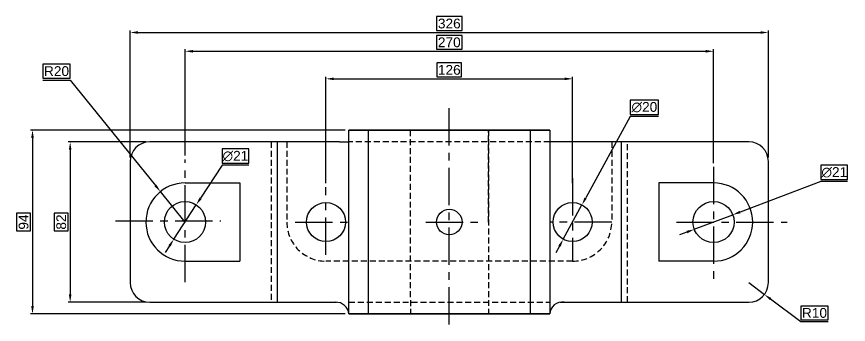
# Model space of a CAD drawing. Header units: millimetres. Extents: x 812 to 2730, y 1501 to 1976.
# Drawn here: x 2305.3 to 2730.2, y 1818.4 to 1975.8 of the extents above; entities that cross this region are included whole.
import ezdxf

# ---------------------------------------------------------------- set-up
doc = ezdxf.new("R2010")
doc.units = ezdxf.units.MM
doc.header["$LTSCALE"] = 0.6
doc.linetypes.add('CENTER', pattern=[50.8, 31.75, -6.35, 6.35, -6.35])
doc.linetypes.add('HIDDEN', pattern=[9.525, 6.35, -3.175])
doc.styles.get("Standard").update_dxf_attribs({"font": 'arial.ttf'})
doc.dimstyles.new('ISO-25', dxfattribs={"dimtxt": 5, "dimasz": 4, "dimexe": 1, "dimexo": 2, "dimgap": -1, "dimtad": 1, "dimtoh": 1, "dimzin": 9, "dimtxsty": 'Standard', "dimcen": 2.5, "dimclrd": 3, "dimclre": 2, "dimadec": 0, "dimazin": 0, "dimtfac": 1, "dimtmove": 0, "dimatfit": 3, "dimfxl": 1, "dimarcsym": 0})

# ---------------------------------------------------------------- blocks, each defined once
blk = doc.blocks.new('*D93')
at = {"color": 2, "lineweight": -2, "ltscale": 0.6, "transparency": 16777216}
for p, q in [((2473.11, 1917.75), (2312.44, 1917.75)), ((2473.11, 1823.75), (2312.44, 1823.75))]:
    blk.add_line(p, q, dxfattribs=at)
at = {"color": 3, "lineweight": -2, "ltscale": 0.6, "transparency": 16777216}
for p, q in [((2313.44, 1913.75), (2313.44, 1827.75)), ((2312.44, 1875.32), (2305.33, 1875.32)), ((2305.33, 1875.32), (2305.33, 1866.18)), ((2312.44, 1866.18), (2312.44, 1875.32)), ((2305.33, 1866.18), (2312.44, 1866.18))]:
    blk.add_line(p, q, dxfattribs=at)
at = {"color": 3, "ltscale": 0.6, "transparency": 16777216}
for points in [[(2312.77, 1913.75), (2314.1, 1913.75), (2313.44, 1917.75)], [(2312.77, 1827.75), (2314.1, 1827.75), (2313.44, 1823.75)]]:
    blk.add_solid(points, dxfattribs=at)
at = {"layer": 'Defpoints', "color": 0, "ltscale": 0.6, "transparency": 16777216}
for p in [(2475.11, 1917.75), (2313.44, 1823.75), (2475.11, 1823.75)]:
    blk.add_point(p, dxfattribs=at)
at = {"color": 0, "ltscale": 0.6, "transparency": 16777216, "insert": (2308.88, 1870.75), "char_height": 5, "attachment_point": 5, "rotation": 90}
blk.add_mtext('94', dxfattribs=at)
blk = doc.blocks.new('*D94')
at = {"color": 2, "lineweight": -2, "ltscale": 0.6, "transparency": 16777216}
for p, q in [((2371.36, 1911.75), (2331.68, 1911.75)), ((2371.36, 1829.75), (2331.68, 1829.75))]:
    blk.add_line(p, q, dxfattribs=at)
at = {"color": 3, "lineweight": -2, "ltscale": 0.6, "transparency": 16777216}
for p, q in [((2332.68, 1907.75), (2332.68, 1833.75)), ((2331.68, 1875.31), (2324.57, 1875.31)), ((2324.57, 1875.31), (2324.57, 1866.19)), ((2331.68, 1866.19), (2331.68, 1875.31)), ((2324.57, 1866.19), (2331.68, 1866.19))]:
    blk.add_line(p, q, dxfattribs=at)
at = {"color": 3, "ltscale": 0.6, "transparency": 16777216}
for points in [[(2332.01, 1907.75), (2333.34, 1907.75), (2332.68, 1911.75)], [(2332.01, 1833.75), (2333.34, 1833.75), (2332.68, 1829.75)]]:
    blk.add_solid(points, dxfattribs=at)
at = {"layer": 'Defpoints', "color": 0, "ltscale": 0.6, "transparency": 16777216}
for p in [(2373.36, 1911.75), (2332.68, 1829.75), (2373.36, 1829.75)]:
    blk.add_point(p, dxfattribs=at)
at = {"color": 0, "ltscale": 0.6, "transparency": 16777216, "insert": (2328.12, 1870.75), "char_height": 5, "attachment_point": 5, "rotation": 90}
blk.add_mtext('82', dxfattribs=at)
blk = doc.blocks.new('*D95')
at = {"color": 3, "lineweight": -2, "ltscale": 0.6, "transparency": 16777216}
for p, q in [((2532.88, 1975.78), (2519.84, 1975.78)), ((2519.84, 1975.78), (2519.84, 1968.67)), ((2532.88, 1968.67), (2532.88, 1975.78)), ((2367.36, 1967.67), (2685.36, 1967.67)), ((2519.84, 1968.67), (2532.88, 1968.67))]:
    blk.add_line(p, q, dxfattribs=at)
at = {"color": 2, "lineweight": -2, "ltscale": 0.6, "transparency": 16777216}
for p, q in [((2363.36, 1903.75), (2363.36, 1968.67)), ((2689.36, 1903.75), (2689.36, 1968.67))]:
    blk.add_line(p, q, dxfattribs=at)
at = {"color": 3, "ltscale": 0.6, "transparency": 16777216}
for points in [[(2367.36, 1968.34), (2367.36, 1967), (2363.36, 1967.67)], [(2685.36, 1968.34), (2685.36, 1967), (2689.36, 1967.67)]]:
    blk.add_solid(points, dxfattribs=at)
at = {"layer": 'Defpoints', "color": 0, "ltscale": 0.6, "transparency": 16777216}
for p in [(2689.36, 1967.67), (2363.36, 1901.75), (2689.36, 1901.75)]:
    blk.add_point(p, dxfattribs=at)
at = {"color": 0, "ltscale": 0.6, "transparency": 16777216, "insert": (2526.36, 1972.22), "char_height": 5, "attachment_point": 5}
blk.add_mtext('326', dxfattribs=at)
blk = doc.blocks.new('*D96')
at = {"color": 3, "lineweight": -2, "ltscale": 0.6, "transparency": 16777216}
for p, q in [((2532.92, 1966.17), (2519.8, 1966.17)), ((2519.8, 1966.17), (2519.8, 1959.06)), ((2532.92, 1959.06), (2532.92, 1966.17)), ((2519.8, 1959.06), (2532.92, 1959.06)), ((2395.36, 1958.06), (2657.36, 1958.06))]:
    blk.add_line(p, q, dxfattribs=at)
at = {"color": 2, "lineweight": -2, "ltscale": 0.6, "transparency": 16777216}
for p, q in [((2391.36, 1904.76), (2391.36, 1959.06)), ((2661.36, 1900.92), (2661.36, 1959.06))]:
    blk.add_line(p, q, dxfattribs=at)
at = {"color": 3, "ltscale": 0.6, "transparency": 16777216}
for points in [[(2395.36, 1958.73), (2395.36, 1957.39), (2391.36, 1958.06)], [(2657.36, 1958.73), (2657.36, 1957.39), (2661.36, 1958.06)]]:
    blk.add_solid(points, dxfattribs=at)
at = {"layer": 'Defpoints', "color": 0, "ltscale": 0.6, "transparency": 16777216}
for p in [(2661.36, 1958.06), (2391.36, 1902.76), (2661.36, 1898.92)]:
    blk.add_point(p, dxfattribs=at)
at = {"color": 0, "ltscale": 0.6, "transparency": 16777216, "insert": (2526.36, 1962.61), "char_height": 5, "attachment_point": 5}
blk.add_mtext('270', dxfattribs=at)
blk = doc.blocks.new('*D97')
at = {"color": 3, "lineweight": -2, "ltscale": 0.6, "transparency": 16777216}
for p, q in [((2532.65, 1952.08), (2520.07, 1952.08)), ((2520.07, 1952.08), (2520.07, 1944.97)), ((2532.65, 1944.97), (2532.65, 1952.08)), ((2467.36, 1943.97), (2585.36, 1943.97)), ((2520.07, 1944.97), (2532.65, 1944.97))]:
    blk.add_line(p, q, dxfattribs=at)
at = {"color": 2, "lineweight": -2, "ltscale": 0.6, "transparency": 16777216}
for p, q in [((2463.36, 1890.55), (2463.36, 1944.97)), ((2589.36, 1890.55), (2589.36, 1944.97))]:
    blk.add_line(p, q, dxfattribs=at)
at = {"color": 3, "ltscale": 0.6, "transparency": 16777216}
for points in [[(2467.36, 1944.64), (2467.36, 1943.3), (2463.36, 1943.97)], [(2585.36, 1944.64), (2585.36, 1943.3), (2589.36, 1943.97)]]:
    blk.add_solid(points, dxfattribs=at)
at = {"layer": 'Defpoints', "color": 0, "ltscale": 0.6, "transparency": 16777216}
for p in [(2589.36, 1943.97), (2463.36, 1888.55), (2589.36, 1888.55)]:
    blk.add_point(p, dxfattribs=at)
at = {"color": 0, "ltscale": 0.6, "transparency": 16777216, "insert": (2526.36, 1948.52), "char_height": 5, "attachment_point": 5}
blk.add_mtext('126', dxfattribs=at)
blk = doc.blocks.new('*D98')
at = {"color": 3, "lineweight": -2, "ltscale": 0.6, "transparency": 16777216}
for p, q in [((2679.36, 1839.75), (2687.35, 1833.73)), ((2705.96, 1819.7), (2690.54, 1831.32)), ((2719.89, 1827.81), (2705.96, 1827.81)), ((2705.96, 1827.81), (2705.96, 1820.7)), ((2719.89, 1820.7), (2719.89, 1827.81)), ((2705.96, 1820.7), (2719.89, 1820.7)), ((2719.89, 1819.7), (2705.96, 1819.7))]:
    blk.add_line(p, q, dxfattribs=at)
at = {"color": 3, "ltscale": 0.6, "transparency": 16777216}
blk.add_solid([(2690.94, 1831.86), (2690.14, 1830.79), (2687.35, 1833.73)], dxfattribs=at)
at = {"layer": 'Defpoints', "color": 0, "ltscale": 0.6, "transparency": 16777216}
for p in [(2679.36, 1839.75), (2687.35, 1833.73)]:
    blk.add_point(p, dxfattribs=at)
at = {"color": 0, "ltscale": 0.6, "transparency": 16777216, "insert": (2712.92, 1824.26), "char_height": 5, "attachment_point": 5}
blk.add_mtext('R10', dxfattribs=at)
blk = doc.blocks.new('*D99')
at = {"color": 3, "lineweight": -2, "ltscale": 0.6, "transparency": 16777216}
for p, q in [((2332.68, 1951.43), (2318.75, 1951.43)), ((2318.75, 1951.43), (2318.75, 1944.33)), ((2332.68, 1944.33), (2332.68, 1951.43)), ((2318.75, 1944.33), (2332.68, 1944.33)), ((2318.75, 1943.33), (2332.68, 1943.33)), ((2332.68, 1943.33), (2376.27, 1889.41)), ((2391.36, 1870.75), (2378.79, 1886.3))]:
    blk.add_line(p, q, dxfattribs=at)
at = {"color": 3, "ltscale": 0.6, "transparency": 16777216}
blk.add_solid([(2376.79, 1889.83), (2375.75, 1888.99), (2378.79, 1886.3)], dxfattribs=at)
at = {"layer": 'Defpoints', "color": 0, "ltscale": 0.6, "transparency": 16777216}
for p in [(2378.79, 1886.3), (2391.36, 1870.75)]:
    blk.add_point(p, dxfattribs=at)
at = {"color": 0, "ltscale": 0.6, "transparency": 16777216, "insert": (2325.71, 1947.88), "char_height": 5, "attachment_point": 5}
blk.add_mtext('R20', dxfattribs=at)
blk = doc.blocks.new('*D100')
at = {"color": 3, "lineweight": -2, "ltscale": 0.6, "transparency": 16777216}
for p, q in [((2423.92, 1908.16), (2410.28, 1908.16)), ((2410.28, 1908.16), (2410.28, 1900.77)), ((2423.92, 1900.77), (2423.92, 1908.16)), ((2410.28, 1899.77), (2399.28, 1882.9)), ((2410.28, 1900.77), (2423.92, 1900.77)), ((2423.92, 1899.77), (2410.28, 1899.77)), ((2385.63, 1861.95), (2397.1, 1879.55)), ((2383.44, 1858.6), (2381.26, 1855.25))]:
    blk.add_line(p, q, dxfattribs=at)
at = {"color": 3, "ltscale": 0.6, "transparency": 16777216}
for points in [[(2398.72, 1883.26), (2399.84, 1882.53), (2397.1, 1879.55)], [(2382.88, 1858.97), (2384, 1858.24), (2385.63, 1861.95)]]:
    blk.add_solid(points, dxfattribs=at)
at = {"layer": 'Defpoints', "color": 0, "ltscale": 0.6, "transparency": 16777216}
for p in [(2397.1, 1879.55), (2385.63, 1861.95)]:
    blk.add_point(p, dxfattribs=at)
at = {"color": 0, "ltscale": 0.6, "transparency": 16777216, "insert": (2417.1, 1904.46), "char_height": 5, "attachment_point": 5}
blk.add_mtext('∅21', dxfattribs=at)
blk = doc.blocks.new('*D101')
at = {"color": 3, "lineweight": -2, "ltscale": 0.6, "transparency": 16777216}
for p, q in [((2729.86, 1899.83), (2716.22, 1899.83)), ((2716.22, 1899.83), (2716.22, 1892.44)), ((2729.86, 1892.44), (2729.86, 1899.83)), ((2716.22, 1891.44), (2674.93, 1875.87)), ((2716.22, 1892.44), (2729.86, 1892.44)), ((2729.86, 1891.44), (2716.22, 1891.44)), ((2651.54, 1867.04), (2671.18, 1874.46)), ((2647.79, 1865.63), (2644.05, 1864.22))]:
    blk.add_line(p, q, dxfattribs=at)
at = {"color": 3, "ltscale": 0.6, "transparency": 16777216}
for points in [[(2674.69, 1876.49), (2675.16, 1875.24), (2671.18, 1874.46)], [(2647.56, 1866.26), (2648.03, 1865.01), (2651.54, 1867.04)]]:
    blk.add_solid(points, dxfattribs=at)
at = {"layer": 'Defpoints', "color": 0, "ltscale": 0.6, "transparency": 16777216}
for p in [(2671.18, 1874.46), (2651.54, 1867.04)]:
    blk.add_point(p, dxfattribs=at)
at = {"color": 0, "ltscale": 0.6, "transparency": 16777216, "insert": (2723.04, 1896.14), "char_height": 5, "attachment_point": 5}
blk.add_mtext('∅21', dxfattribs=at)
blk = doc.blocks.new('*D102')
at = {"color": 3, "lineweight": -2, "ltscale": 0.6, "transparency": 16777216}
for p, q in [((2633.32, 1933.14), (2618.73, 1933.14)), ((2618.73, 1933.14), (2618.73, 1925.75)), ((2633.32, 1925.75), (2633.32, 1933.14)), ((2618.73, 1925.75), (2633.32, 1925.75)), ((2618.73, 1924.75), (2596.05, 1883.05)), ((2633.32, 1924.75), (2618.73, 1924.75)), ((2584.58, 1861.97), (2594.14, 1879.53)), ((2582.67, 1858.45), (2580.76, 1854.94))]:
    blk.add_line(p, q, dxfattribs=at)
at = {"color": 3, "ltscale": 0.6, "transparency": 16777216}
for points in [[(2595.46, 1883.37), (2596.63, 1882.73), (2594.14, 1879.53)], [(2582.09, 1858.77), (2583.26, 1858.13), (2584.58, 1861.97)]]:
    blk.add_solid(points, dxfattribs=at)
at = {"layer": 'Defpoints', "color": 0, "ltscale": 0.6, "transparency": 16777216}
for p in [(2594.14, 1879.53), (2584.58, 1861.97)]:
    blk.add_point(p, dxfattribs=at)
at = {"color": 0, "ltscale": 0.6, "transparency": 16777216, "insert": (2626.02, 1929.45), "char_height": 5, "attachment_point": 5}
blk.add_mtext('∅20', dxfattribs=at)

msp = doc.modelspace()

# ---------------------------------------------------------------- linework, layer by layer
at = {"color": 30, "linetype": 'CENTER', "true_color": 0xf8991e}
for p, q in [((2526.36, 1818.422), (2526.36, 1930.186)), ((2391.36, 1839.998), (2391.36, 1902.765)), ((2661.36, 1898.922), (2661.36, 1838.717)), ((2589.36, 1893.157), (2589.36, 1850.75)), ((2463.36, 1853.969), (2463.36, 1888.555)), ((2355.827, 1871.381), (2409.697, 1871.381)), ((2447.689, 1870.75), (2475.11, 1870.75)), ((2514.384, 1870.75), (2540.998, 1870.75)), ((2609.36, 1870.75), (2577.718, 1870.75)), ((2642.49, 1870.75), (2698.925, 1870.75))]:
    msp.add_line(p, q, dxfattribs=at)
at = {"ltscale": 0.2}
for p, q in [((2577.718, 1917.75), (2475.11, 1917.75)), ((2475.11, 1823.75), (2475.11, 1917.75)), ((2475.11, 1917.75), (2577.718, 1917.75)), ((2485.11, 1823.75), (2485.11, 1917.75)), ((2567.718, 1917.75), (2567.718, 1823.75)), ((2577.718, 1917.75), (2577.718, 1823.75)), ((2470.285, 1911.75), (2373.36, 1911.75)), ((2438.36, 1911.75), (2438.36, 1829.75)), ((2679.36, 1911.75), (2580.492, 1911.75)), ((2614.36, 1829.75), (2614.36, 1911.75)), ((2363.36, 1901.75), (2363.36, 1839.75)), ((2689.36, 1839.75), (2689.36, 1901.75)), ((2391.36, 1890.75), (2419.36, 1890.75)), ((2419.36, 1890.75), (2419.36, 1850.75)), ((2633.36, 1890.75), (2633.36, 1850.75)), ((2661.36, 1890.75), (2633.36, 1890.75)), ((2391.36, 1850.75), (2419.36, 1850.75)), ((2661.36, 1850.75), (2633.36, 1850.75)), ((2373.36, 1829.75), (2468.67, 1829.75)), ((2582.995, 1829.75), (2679.36, 1829.75)), ((2475.11, 1823.75), (2577.718, 1823.75)), ((2577.718, 1823.75), (2475.11, 1823.75))]:
    msp.add_line(p, q, dxfattribs=at)
at = {"color": 4, "linetype": 'HIDDEN', "ltscale": 0.8}
for p, q in [((2506.36, 1917.727), (2506.468, 1823.727)), ((2546.36, 1870.75), (2546.36, 1917.75)), ((2546.36, 1917.75), (2546.36, 1823.75)), ((2435.36, 1911.75), (2435.36, 1829.75)), ((2443.36, 1911.75), (2443.36, 1870.75)), ((2577.718, 1911.75), (2475.11, 1911.75)), ((2609.36, 1911.75), (2609.36, 1870.75)), ((2617.36, 1829.75), (2617.36, 1911.75)), ((2589.36, 1850.75), (2463.36, 1850.75)), ((2475.11, 1829.75), (2577.718, 1829.75))]:
    msp.add_line(p, q, dxfattribs=at)
at = {"color": 0, "ltscale": 0.6}
for p, q in [((2470.285, 1911.75), (2475.11, 1911.75)), ((2580.492, 1911.75), (2577.718, 1911.75))]:
    msp.add_line(p, q, dxfattribs=at)
at = {"ltscale": 0.2}
for centre, radius in [((2391.36, 1870.75), 10.5), ((2391.36, 1870.75), 10.5), ((2463.36, 1870.75), 10), ((2589.36, 1870.75), 10), ((2661.36, 1870.75), 10.5), ((2526.36, 1870.75), 6.5)]:
    msp.add_circle(centre, radius, dxfattribs=at)
for centre, radius, start, end in [((2373.36, 1901.75), 10, 90, 180), ((2679.36, 1901.75), 10, 0, 90), ((2391.36, 1870.75), 20, 90, 270), ((2661.36, 1870.75), 20, 270, 90), ((2373.36, 1839.75), 10, 180, 270), ((2679.36, 1839.75), 10, 270, 0)]:
    msp.add_arc(centre, radius, start, end, dxfattribs=at)
at = {"color": 4, "linetype": 'HIDDEN', "ltscale": 0.8}
for centre, start, end in [((2463.36, 1870.75), 180, 270), ((2589.36, 1870.75), 270, 0)]:
    msp.add_arc(centre, 20, start, end, dxfattribs=at)
at = {"color": 0, "ltscale": 0.6}
for centre, radius, start, end in [((2468.436, 1823.043), 6.711, 6.04755, 92), ((2583.995, 1823.55), 6.28, 80.83739, 178.17664)]:
    msp.add_arc(centre, radius, start, end, dxfattribs=at)

# ---------------------------------------------------------------- dimensions: what is measured, and where the dimension line sits
for base, p1, p2, picture, middle in [((2689.36, 1967.67), (2363.36, 1901.75), (2689.36, 1901.75), '*D95', (2526.36, 1972.224)), ((2661.36, 1958.062), (2391.36, 1902.765), (2661.36, 1898.922), '*D96', (2526.36, 1962.614)), ((2589.36, 1943.969), (2463.36, 1888.555), (2589.36, 1888.555), '*D97', (2526.36, 1948.522))]:
    dim = msp.add_linear_dim(base=base, p1=p1, p2=p2, dimstyle='ISO-25', dxfattribs=at)
    dim.commit()
    dim.dimension.update_dxf_attribs({"geometry": picture, "text_midpoint": middle})
for center, mpoint, picture, middle in [((2391.36, 1870.75), (2378.786, 1886.302), '*D99', (2325.712, 1943.329)), ((2679.36, 1839.75), (2687.346, 1833.731), '*D98', (2712.923, 1819.702))]:
    dim = msp.add_radius_dim(center=center, mpoint=mpoint, dimstyle='ISO-25', dxfattribs=at)
    dim.commit()
    dim.dimension.update_dxf_attribs({"geometry": picture, "text_midpoint": middle, "dimtype": 164})
for p1, p2, picture, middle in [((2584.583, 1861.965), (2594.138, 1879.535), '*D102', (2626.023, 1924.753)), ((2385.625, 1861.954), (2397.095, 1879.545), '*D100', (2417.102, 1899.771)), ((2651.536, 1867.044), (2671.185, 1874.456), '*D101', (2723.038, 1891.444))]:
    dim = msp.add_diameter_dim_2p(p1=p1, p2=p2, dimstyle='ISO-25', dxfattribs=at)
    dim.commit()
    dim.dimension.update_dxf_attribs({"geometry": picture, "text_midpoint": middle, "dimtype": 163})
for base, p1, p2, picture, middle in [((2313.436, 1823.75), (2475.11, 1917.75), (2475.11, 1823.75), '*D93', (2308.883, 1870.75)), ((2332.677, 1829.75), (2373.36, 1911.75), (2373.36, 1829.75), '*D94', (2328.124, 1870.75))]:
    dim = msp.add_linear_dim(base=base, p1=p1, p2=p2, angle=90, dimstyle='ISO-25', dxfattribs=at)
    dim.commit()
    dim.dimension.update_dxf_attribs({"geometry": picture, "text_midpoint": middle})

doc.saveas('drawing.dxf')
